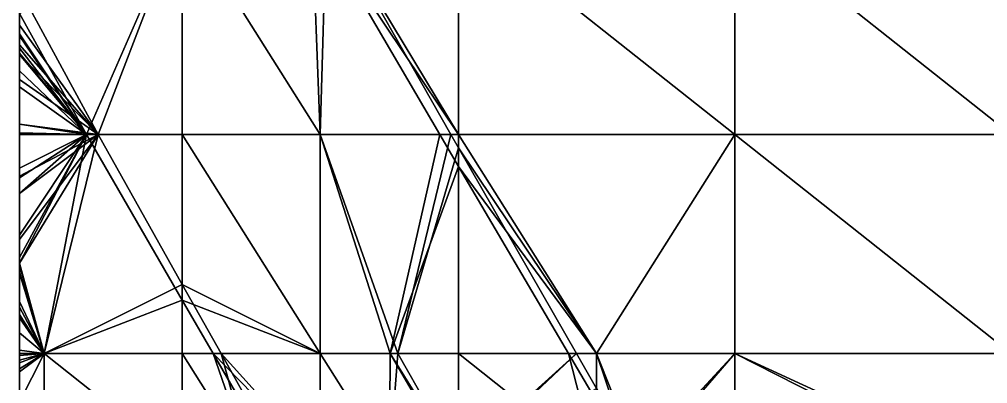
# Model space of a CAD drawing. Extents: x 376891 to 377036, y 6958800 to 6959083.
# Drawn here: x 376891.1 to 376947.2, y 6958841.9 to 6958863 of the extents above; entities that cross this region are included whole.
import ezdxf

# ---------------------------------------------------------------- set-up
doc = ezdxf.new("R2010")
doc.units = 0
doc.layers.add('FM2', color=7, linetype='CONTINUOUS')

msp = doc.modelspace()

# ---------------------------------------------------------------- linework, layer by layer
at = {"layer": 'FM2'}
for points in [[(376895.677, 6958856.323, 245.85), (376900.548, 6958869.022, 251.809), (376891.119, 6958864.747, 245.942)], [(376891.119, 6958863.339, 245.942), (376900.548, 6958869.022, 252.233), (376895.002, 6958856.323, 245.85)], [(376900.548, 6958869.022, 252.233), (376900.548, 6958856.323, 248.594), (376895.002, 6958856.323, 245.85)], [(376895.677, 6958856.323, 245.85), (376900.548, 6958856.323, 248.268), (376900.548, 6958869.022, 251.809)], [(376900.548, 6958869.022, 251.809), (376900.548, 6958856.323, 248.268), (376908.548, 6958856.323, 252.216)], [(376908.911, 6958869.022, 255.93), (376900.548, 6958869.022, 251.809), (376908.548, 6958856.323, 252.216)], [(376908.548, 6958856.323, 252.535), (376900.548, 6958856.323, 248.594), (376900.548, 6958869.022, 252.233)], [(376908.548, 6958856.323, 252.535), (376900.548, 6958869.022, 252.233), (376908.058, 6958869.022, 255.93)], [(376908.058, 6958869.022, 255.93), (376915.465, 6958856.323, 255.93), (376908.548, 6958856.323, 252.535)], [(376908.058, 6958869.022, 255.93), (376916.548, 6958869.022, 260.106), (376916.548, 6958856.323, 256.461)], [(376916.548, 6958856.323, 256.461), (376915.465, 6958856.323, 255.93), (376908.058, 6958869.022, 255.93)], [(376908.548, 6958856.323, 252.216), (376916.113, 6958856.323, 255.93), (376908.911, 6958869.022, 255.93)], [(376916.548, 6958856.323, 256.143), (376916.548, 6958869.022, 259.69), (376908.911, 6958869.022, 255.93)], [(376908.911, 6958869.022, 255.93), (376916.113, 6958856.323, 255.93), (376916.548, 6958856.323, 256.143)], [(376932.548, 6958856.323, 263.962), (376932.548, 6958869.022, 267.544), (376916.548, 6958869.022, 259.69)], [(376916.548, 6958869.022, 259.69), (376916.548, 6958856.323, 256.143), (376932.548, 6958856.323, 263.962)], [(376916.548, 6958869.022, 260.106), (376932.548, 6958869.022, 267.961), (376932.548, 6958856.323, 264.287)], [(376932.548, 6958856.323, 264.287), (376916.548, 6958856.323, 256.461), (376916.548, 6958869.022, 260.106)], [(376948.548, 6958856.323, 271.774), (376948.548, 6958869.022, 275.411), (376932.548, 6958869.022, 267.544)], [(376932.548, 6958869.022, 267.544), (376932.548, 6958856.323, 263.962), (376948.548, 6958856.323, 271.774)], [(376932.548, 6958869.022, 267.961), (376948.548, 6958869.022, 275.83), (376948.548, 6958856.323, 272.109)], [(376948.548, 6958856.323, 272.109), (376932.548, 6958856.323, 264.287), (376932.548, 6958869.022, 267.961)], [(376891.119, 6958862.663, 245.36), (376891.119, 6958864.747, 245.942), (376891.119, 6958863.339, 245.942)], [(376891.119, 6958862.663, 245.36), (376895.677, 6958856.323, 245.85), (376891.119, 6958864.747, 245.942)], [(376891.119, 6958863.339, 245.942), (376891.119, 6958862.156, 245.602), (376891.119, 6958862.663, 245.36)], [(376891.119, 6958863.339, 245.942), (376895.002, 6958856.323, 245.85), (376891.119, 6958862.156, 245.602)], [(376891.119, 6958862.156, 245.602), (376891.119, 6958862.046, 245.571), (376891.119, 6958862.663, 245.36)], [(376891.119, 6958862.663, 245.36), (376891.119, 6958862.046, 245.571), (376891.119, 6958861.523, 245.042)], [(376895.677, 6958856.323, 245.85), (376891.119, 6958862.663, 245.36), (376891.119, 6958861.523, 245.042)], [(376891.119, 6958862.156, 245.602), (376895.002, 6958856.323, 245.85), (376891.119, 6958862.046, 245.571)], [(376891.119, 6958862.046, 245.571), (376891.119, 6958861.323, 245.364), (376891.119, 6958861.523, 245.042)], [(376895.002, 6958856.323, 245.85), (376891.119, 6958861.323, 245.364), (376891.119, 6958862.046, 245.571)], [(376891.119, 6958861.523, 245.042), (376891.119, 6958861.323, 245.364), (376891.119, 6958861.04, 245.283)], [(376891.119, 6958860.964, 244.885), (376891.119, 6958861.523, 245.042), (376891.119, 6958861.04, 245.283)], [(376891.119, 6958860.964, 244.885), (376895.677, 6958856.323, 245.85), (376891.119, 6958861.523, 245.042)], [(376895.002, 6958856.323, 245.85), (376891.119, 6958861.04, 245.283), (376891.119, 6958861.323, 245.364)], [(376891.119, 6958860.964, 244.885), (376891.119, 6958861.04, 245.283), (376891.119, 6958860.964, 245.261)], [(376895.002, 6958856.323, 245.85), (376891.119, 6958860.964, 245.261), (376891.119, 6958861.04, 245.283)], [(376891.119, 6958860.964, 244.885), (376891.119, 6958860.964, 245.261), (376891.119, 6958860.015, 244.988)], [(376891.119, 6958860.964, 244.885), (376891.119, 6958860.015, 244.988), (376891.119, 6958859.506, 244.477)], [(376891.119, 6958859.506, 244.477), (376895.677, 6958856.323, 245.85), (376891.119, 6958860.964, 244.885)], [(376895.002, 6958856.323, 245.85), (376891.119, 6958860.015, 244.988), (376891.119, 6958860.964, 245.261)], [(376891.119, 6958860.015, 244.988), (376891.119, 6958859.08, 244.719), (376891.119, 6958859.506, 244.477)], [(376895.002, 6958856.323, 245.85), (376891.119, 6958859.08, 244.719), (376891.119, 6958860.015, 244.988)], [(376891.119, 6958859.506, 244.477), (376891.119, 6958859.08, 244.719), (376891.119, 6958856.931, 243.754)], [(376891.119, 6958856.931, 243.754), (376895.677, 6958856.323, 245.85), (376891.119, 6958859.506, 244.477)], [(376891.119, 6958859.08, 244.719), (376891.119, 6958856.931, 244.101), (376891.119, 6958856.931, 243.754)], [(376891.119, 6958859.08, 244.719), (376895.002, 6958856.323, 245.85), (376891.119, 6958856.931, 244.101)], [(376891.119, 6958856.931, 243.754), (376891.119, 6958856.931, 244.101), (376891.119, 6958856.418, 243.954)], [(376891.119, 6958856.931, 243.754), (376891.119, 6958856.418, 243.954), (376891.119, 6958856.323, 243.584)], [(376891.119, 6958856.323, 243.584), (376895.677, 6958856.323, 245.85), (376891.119, 6958856.931, 243.754)], [(376895.002, 6958856.323, 245.85), (376891.119, 6958856.418, 243.954), (376891.119, 6958856.931, 244.101)], [(376891.119, 6958856.323, 243.584), (376891.119, 6958856.418, 243.954), (376891.119, 6958856.323, 243.926)], [(376895.002, 6958856.323, 245.85), (376891.119, 6958856.323, 243.926), (376891.119, 6958856.418, 243.954)], [(376891.119, 6958856.323, 243.584), (376891.119, 6958856.323, 243.926), (376891.119, 6958854.37, 243.367)], [(376891.119, 6958856.323, 243.584), (376891.119, 6958854.37, 243.367), (376891.119, 6958853.918, 242.913)], [(376891.119, 6958848.866, 241.503), (376895.677, 6958856.323, 245.85), (376891.119, 6958850.245, 241.888)], [(376891.119, 6958850.245, 241.888), (376895.677, 6958856.323, 245.85), (376891.119, 6958852.898, 242.628)], [(376891.119, 6958853.918, 242.913), (376895.677, 6958856.323, 245.85), (376891.119, 6958856.323, 243.584)], [(376891.119, 6958852.898, 242.628), (376895.677, 6958856.323, 245.85), (376891.119, 6958853.918, 242.913)], [(376892.548, 6958843.623, 240.75), (376895.677, 6958856.323, 245.85), (376891.119, 6958848.866, 241.503)], [(376891.119, 6958852.898, 242.946), (376895.002, 6958856.323, 245.85), (376891.119, 6958850.485, 242.255)], [(376895.002, 6958856.323, 245.85), (376892.548, 6958843.623, 240.998), (376891.119, 6958848.866, 241.791)], [(376895.002, 6958856.323, 245.85), (376891.119, 6958848.866, 241.791), (376891.119, 6958849.202, 241.888)], [(376895.002, 6958856.323, 245.85), (376891.119, 6958849.202, 241.888), (376891.119, 6958850.485, 242.255)], [(376891.119, 6958853.818, 243.209), (376891.119, 6958854.37, 243.367), (376895.002, 6958856.323, 245.85)], [(376891.119, 6958856.323, 243.926), (376895.002, 6958856.323, 245.85), (376891.119, 6958854.37, 243.367)], [(376891.119, 6958852.898, 242.946), (376891.119, 6958853.818, 243.209), (376895.002, 6958856.323, 245.85)], [(376900.548, 6958847.626, 245.85), (376895.677, 6958856.323, 245.85), (376892.548, 6958843.623, 240.75)], [(376892.548, 6958843.623, 240.998), (376895.002, 6958856.323, 245.85), (376900.548, 6958846.717, 245.85)], [(376895.002, 6958856.323, 245.85), (376900.548, 6958856.323, 248.594), (376900.548, 6958846.717, 245.85)], [(376900.548, 6958847.626, 245.85), (376900.548, 6958856.323, 248.268), (376895.677, 6958856.323, 245.85)], [(376908.548, 6958843.623, 248.691), (376908.548, 6958856.323, 252.216), (376900.548, 6958856.323, 248.268)], [(376908.548, 6958843.623, 248.691), (376900.548, 6958856.323, 248.268), (376900.548, 6958847.626, 245.85)], [(376900.548, 6958856.323, 248.594), (376908.548, 6958856.323, 252.535), (376908.548, 6958843.623, 248.911)], [(376900.548, 6958846.717, 245.85), (376900.548, 6958856.323, 248.594), (376908.548, 6958843.623, 248.911)], [(376908.548, 6958856.323, 252.216), (376908.548, 6958843.623, 248.691), (376913.038, 6958843.623, 250.89)], [(376916.113, 6958856.323, 255.93), (376908.548, 6958856.323, 252.216), (376913.038, 6958843.623, 250.89)], [(376912.589, 6958843.623, 250.89), (376908.548, 6958843.623, 248.911), (376908.548, 6958856.323, 252.535)], [(376912.589, 6958843.623, 250.89), (376908.548, 6958856.323, 252.535), (376915.465, 6958856.323, 255.93)], [(376912.589, 6958843.623, 250.89), (376915.465, 6958856.323, 255.93), (376916.548, 6958854.468, 255.93)], [(376916.548, 6958855.557, 255.93), (376916.113, 6958856.323, 255.93), (376913.038, 6958843.623, 250.89)], [(376915.465, 6958856.323, 255.93), (376916.548, 6958856.323, 256.461), (376916.548, 6958854.468, 255.93)], [(376916.548, 6958855.557, 255.93), (376916.548, 6958856.323, 256.143), (376916.113, 6958856.323, 255.93)], [(376916.548, 6958856.323, 256.143), (376916.548, 6958855.557, 255.93), (376924.548, 6958843.623, 256.496)], [(376932.548, 6958856.323, 263.962), (376916.548, 6958856.323, 256.143), (376924.548, 6958843.623, 256.496)], [(376924.548, 6958843.623, 256.724), (376916.548, 6958854.468, 255.93), (376916.548, 6958856.323, 256.461)], [(376924.548, 6958843.623, 256.724), (376916.548, 6958856.323, 256.461), (376932.548, 6958856.323, 264.287)], [(376924.548, 6958843.623, 256.496), (376932.548, 6958843.623, 260.373), (376932.548, 6958856.323, 263.962)], [(376932.548, 6958856.323, 264.287), (376932.548, 6958843.623, 260.611), (376924.548, 6958843.623, 256.724)], [(376948.548, 6958843.623, 268.129), (376948.548, 6958856.323, 271.774), (376932.548, 6958856.323, 263.962)], [(376932.548, 6958856.323, 263.962), (376932.548, 6958843.623, 260.373), (376948.548, 6958843.623, 268.129)], [(376932.548, 6958856.323, 264.287), (376948.548, 6958856.323, 272.109), (376948.548, 6958843.623, 268.387)], [(376948.548, 6958843.623, 268.387), (376932.548, 6958843.623, 260.611), (376932.548, 6958856.323, 264.287)], [(376913.038, 6958843.623, 250.89), (376916.548, 6958843.623, 252.607), (376916.548, 6958855.557, 255.93)], [(376923.382, 6958843.623, 255.93), (376916.548, 6958855.557, 255.93), (376916.548, 6958843.623, 252.607)], [(376916.548, 6958855.557, 255.93), (376923.382, 6958843.623, 255.93), (376924.548, 6958843.623, 256.496)], [(376891.119, 6958854.37, 243.367), (376891.119, 6958853.818, 243.209), (376891.119, 6958853.918, 242.913)], [(376916.548, 6958854.468, 255.93), (376916.548, 6958843.623, 252.827), (376912.589, 6958843.623, 250.89)], [(376916.548, 6958843.623, 252.827), (376916.548, 6958854.468, 255.93), (376922.917, 6958843.623, 255.93)], [(376924.548, 6958843.623, 256.724), (376922.917, 6958843.623, 255.93), (376916.548, 6958854.468, 255.93)], [(376891.119, 6958853.818, 243.209), (376891.119, 6958852.898, 242.946), (376891.119, 6958853.918, 242.913)], [(376891.119, 6958852.898, 242.946), (376891.119, 6958852.898, 242.628), (376891.119, 6958853.918, 242.913)], [(376891.119, 6958852.898, 242.946), (376891.119, 6958850.485, 242.255), (376891.119, 6958852.898, 242.628)], [(376891.119, 6958850.485, 242.255), (376891.119, 6958850.245, 241.888), (376891.119, 6958852.898, 242.628)], [(376891.119, 6958850.485, 242.255), (376891.119, 6958849.202, 241.888), (376891.119, 6958850.245, 241.888)], [(376891.119, 6958850.245, 241.888), (376891.119, 6958849.202, 241.888), (376891.119, 6958848.866, 241.503)], [(376891.119, 6958848.866, 241.503), (376891.119, 6958849.202, 241.888), (376891.119, 6958848.866, 241.791)], [(376891.119, 6958848.866, 241.791), (376891.119, 6958848.732, 241.753), (376891.119, 6958848.866, 241.503)], [(376891.119, 6958848.732, 241.753), (376891.119, 6958848.336, 241.355), (376891.119, 6958848.866, 241.503)], [(376891.119, 6958848.336, 241.355), (376892.548, 6958843.623, 240.75), (376891.119, 6958848.866, 241.503)], [(376891.119, 6958848.866, 241.791), (376892.548, 6958843.623, 240.998), (376891.119, 6958848.732, 241.753)], [(376891.119, 6958848.732, 241.753), (376891.119, 6958848.286, 241.625), (376891.119, 6958848.336, 241.355)], [(376891.119, 6958848.732, 241.753), (376892.548, 6958843.623, 240.998), (376891.119, 6958848.286, 241.625)], [(376891.119, 6958848.286, 241.625), (376891.119, 6958846.647, 240.884), (376891.119, 6958848.336, 241.355)], [(376891.119, 6958846.647, 240.884), (376892.548, 6958843.623, 240.75), (376891.119, 6958848.336, 241.355)], [(376891.119, 6958848.286, 241.625), (376891.119, 6958846.647, 241.156), (376891.119, 6958846.647, 240.884)], [(376891.119, 6958848.286, 241.625), (376892.548, 6958843.623, 240.998), (376891.119, 6958846.647, 241.156)], [(376892.548, 6958843.623, 240.75), (376900.548, 6958843.623, 244.737), (376900.548, 6958847.626, 245.85)], [(376902.797, 6958843.623, 245.85), (376900.548, 6958847.626, 245.85), (376900.548, 6958843.623, 244.737)], [(376900.548, 6958847.626, 245.85), (376902.797, 6958843.623, 245.85), (376908.548, 6958843.623, 248.691)], [(376891.119, 6958846.647, 240.884), (376891.119, 6958846.647, 241.156), (376891.119, 6958846.323, 241.063)], [(376891.119, 6958846.323, 241.063), (376891.119, 6958845.891, 240.673), (376891.119, 6958846.647, 240.884)], [(376891.119, 6958845.891, 240.673), (376892.548, 6958843.623, 240.75), (376891.119, 6958846.647, 240.884)], [(376892.548, 6958843.623, 240.998), (376891.119, 6958846.323, 241.063), (376891.119, 6958846.647, 241.156)], [(376891.119, 6958845.891, 240.673), (376891.119, 6958846.323, 241.063), (376891.119, 6958845.891, 240.94)], [(376892.548, 6958843.623, 240.998), (376891.119, 6958845.891, 240.94), (376891.119, 6958846.323, 241.063)], [(376900.548, 6958846.717, 245.85), (376900.548, 6958843.623, 244.966), (376892.548, 6958843.623, 240.998)], [(376900.548, 6958843.623, 244.966), (376900.548, 6958846.717, 245.85), (376902.338, 6958843.623, 245.85)], [(376908.548, 6958843.623, 248.911), (376902.338, 6958843.623, 245.85), (376900.548, 6958846.717, 245.85)], [(376891.119, 6958845.891, 240.673), (376891.119, 6958845.705, 240.886), (376891.119, 6958844.833, 240.375)], [(376891.119, 6958845.891, 240.94), (376891.119, 6958845.705, 240.886), (376891.119, 6958845.891, 240.673)], [(376891.119, 6958844.833, 240.375), (376892.548, 6958843.623, 240.75), (376891.119, 6958845.891, 240.673)], [(376891.119, 6958845.891, 240.94), (376892.548, 6958843.623, 240.998), (376891.119, 6958845.705, 240.886)], [(376891.119, 6958844.833, 240.375), (376891.119, 6958845.705, 240.886), (376891.119, 6958844.833, 240.635)], [(376892.548, 6958843.623, 240.998), (376891.119, 6958844.833, 240.635), (376891.119, 6958845.705, 240.886)], [(376891.119, 6958844.833, 240.375), (376891.119, 6958844.833, 240.635), (376891.119, 6958843.826, 240.346)], [(376891.119, 6958844.833, 240.375), (376891.119, 6958843.826, 240.346), (376891.119, 6958843.623, 240.035)], [(376892.548, 6958843.623, 240.75), (376891.119, 6958844.833, 240.375), (376891.119, 6958843.623, 240.035)], [(376892.548, 6958843.623, 240.998), (376891.119, 6958843.826, 240.346), (376891.119, 6958844.833, 240.635)], [(376891.119, 6958843.623, 240.035), (376891.119, 6958843.826, 240.346), (376891.119, 6958843.623, 240.287)], [(376892.548, 6958843.623, 240.998), (376891.119, 6958843.623, 240.287), (376891.119, 6958843.826, 240.346)], [(376891.119, 6958843.623, 240.287), (376891.119, 6958843.509, 240.255), (376891.119, 6958843.623, 240.035)], [(376891.119, 6958843.509, 240.255), (376891.119, 6958843.245, 239.929), (376891.119, 6958843.623, 240.035)], [(376891.119, 6958842.745, 239.789), (376892.548, 6958843.623, 240.75), (376891.119, 6958843.245, 239.929)], [(376891.119, 6958840.8, 239.243), (376892.548, 6958843.623, 240.75), (376891.119, 6958842.745, 239.789)], [(376892.548, 6958837.274, 238.968), (376892.548, 6958843.623, 240.75), (376891.119, 6958840.8, 239.243)], [(376892.548, 6958843.623, 240.75), (376891.119, 6958843.623, 240.035), (376891.119, 6958843.245, 239.929)], [(376891.119, 6958843.245, 240.179), (376892.548, 6958843.623, 240.998), (376891.119, 6958843.088, 240.134)], [(376892.548, 6958843.623, 240.998), (376891.119, 6958842.565, 239.983), (376891.119, 6958843.088, 240.134)], [(376891.119, 6958842.565, 239.983), (376892.548, 6958843.623, 240.998), (376891.119, 6958840.8, 239.477)], [(376892.548, 6958843.623, 240.998), (376892.548, 6958837.274, 239.175), (376891.119, 6958840.8, 239.477)], [(376892.548, 6958843.623, 240.998), (376891.119, 6958843.509, 240.255), (376891.119, 6958843.623, 240.287)], [(376892.548, 6958843.623, 240.998), (376891.119, 6958843.245, 240.179), (376891.119, 6958843.509, 240.255)], [(376891.119, 6958843.509, 240.255), (376891.119, 6958843.245, 240.179), (376891.119, 6958843.245, 239.929)], [(376900.548, 6958837.274, 242.97), (376900.548, 6958843.623, 244.737), (376892.548, 6958843.623, 240.75)], [(376892.548, 6958843.623, 240.75), (376892.548, 6958837.274, 238.968), (376900.548, 6958837.274, 242.97)], [(376892.548, 6958843.623, 240.998), (376900.548, 6958843.623, 244.966), (376900.548, 6958837.274, 243.153)], [(376900.548, 6958837.274, 243.153), (376892.548, 6958837.274, 239.175), (376892.548, 6958843.623, 240.998)], [(376900.548, 6958843.623, 244.737), (376900.548, 6958837.274, 242.97), (376904.548, 6958837.274, 244.957)], [(376902.797, 6958843.623, 245.85), (376900.548, 6958843.623, 244.737), (376904.548, 6958837.274, 244.957)], [(376904.548, 6958837.274, 245.132), (376900.548, 6958837.274, 243.153), (376900.548, 6958843.623, 244.966)], [(376904.548, 6958837.274, 245.132), (376900.548, 6958843.623, 244.966), (376902.338, 6958843.623, 245.85)], [(376902.338, 6958843.623, 245.85), (376906.004, 6958837.274, 245.85), (376904.548, 6958837.274, 245.132)], [(376902.338, 6958843.623, 245.85), (376908.548, 6958843.623, 248.911), (376908.548, 6958837.274, 247.103)], [(376908.548, 6958837.274, 247.103), (376906.004, 6958837.274, 245.85), (376902.338, 6958843.623, 245.85)], [(376904.548, 6958837.274, 244.957), (376906.354, 6958837.274, 245.85), (376902.797, 6958843.623, 245.85)], [(376908.548, 6958837.274, 246.933), (376908.548, 6958843.623, 248.691), (376902.797, 6958843.623, 245.85)], [(376902.797, 6958843.623, 245.85), (376906.354, 6958837.274, 245.85), (376908.548, 6958837.274, 246.933)], [(376908.548, 6958843.623, 248.691), (376908.548, 6958837.274, 246.933), (376912.548, 6958837.274, 248.892)], [(376913.038, 6958843.623, 250.89), (376908.548, 6958843.623, 248.691), (376912.548, 6958837.274, 248.892)], [(376912.548, 6958837.274, 249.061), (376908.548, 6958837.274, 247.103), (376908.548, 6958843.623, 248.911)], [(376912.548, 6958837.274, 249.061), (376908.548, 6958843.623, 248.911), (376912.589, 6958843.623, 250.89)], [(376916.548, 6958837.448, 250.89), (376913.038, 6958843.623, 250.89), (376912.548, 6958837.274, 248.892)], [(376912.589, 6958843.623, 250.89), (376916.294, 6958837.274, 250.89), (376912.548, 6958837.274, 249.061)], [(376912.589, 6958843.623, 250.89), (376916.548, 6958843.623, 252.827), (376916.548, 6958837.274, 251.014)], [(376916.548, 6958837.274, 251.014), (376916.294, 6958837.274, 250.89), (376912.589, 6958843.623, 250.89)], [(376916.548, 6958837.448, 250.89), (376916.548, 6958843.623, 252.607), (376913.038, 6958843.623, 250.89)], [(376923.382, 6958843.623, 255.93), (376916.548, 6958843.623, 252.607), (376916.548, 6958837.448, 250.89)], [(376923.382, 6958843.623, 255.93), (376916.548, 6958837.448, 250.89), (376916.648, 6958837.274, 250.89)], [(376924.548, 6958837.274, 254.899), (376916.548, 6958837.274, 251.014), (376916.548, 6958843.623, 252.827)], [(376916.548, 6958843.623, 252.827), (376922.917, 6958843.623, 255.93), (376924.548, 6958837.274, 254.899)], [(376924.548, 6958841.605, 255.93), (376923.382, 6958843.623, 255.93), (376916.648, 6958837.274, 250.89)], [(376922.917, 6958843.623, 255.93), (376924.548, 6958840.862, 255.93), (376924.548, 6958837.274, 254.899)], [(376922.917, 6958843.623, 255.93), (376924.548, 6958843.623, 256.724), (376924.548, 6958840.862, 255.93)], [(376924.548, 6958841.605, 255.93), (376924.548, 6958843.623, 256.496), (376923.382, 6958843.623, 255.93)], [(376924.548, 6958843.623, 256.496), (376924.548, 6958841.605, 255.93), (376927.065, 6958837.274, 255.93)], [(376932.548, 6958843.623, 260.373), (376924.548, 6958843.623, 256.496), (376927.065, 6958837.274, 255.93)], [(376926.677, 6958837.274, 255.93), (376924.548, 6958840.862, 255.93), (376924.548, 6958843.623, 256.724)], [(376926.677, 6958837.274, 255.93), (376924.548, 6958843.623, 256.724), (376932.548, 6958843.623, 260.611)], [(376926.677, 6958837.274, 255.93), (376932.548, 6958843.623, 260.611), (376932.548, 6958830.924, 256.938)], [(376932.548, 6958830.924, 256.778), (376932.548, 6958843.623, 260.373), (376927.065, 6958837.274, 255.93)], [(376932.548, 6958843.623, 260.373), (376932.548, 6958830.924, 256.778), (376948.548, 6958836.243, 266.009)], [(376948.548, 6958836.243, 266.009), (376948.548, 6958843.623, 268.129), (376932.548, 6958843.623, 260.373)], [(376948.548, 6958835.496, 266.009), (376932.548, 6958830.924, 256.938), (376932.548, 6958843.623, 260.611)], [(376932.548, 6958843.623, 260.611), (376948.548, 6958843.623, 268.387), (376948.548, 6958835.496, 266.009)], [(376891.119, 6958843.245, 240.179), (376891.119, 6958843.088, 240.134), (376891.119, 6958843.245, 239.929)], [(376891.119, 6958843.088, 240.134), (376891.119, 6958842.745, 239.789), (376891.119, 6958843.245, 239.929)], [(376891.119, 6958843.088, 240.134), (376891.119, 6958842.565, 239.983), (376891.119, 6958842.745, 239.789)], [(376891.119, 6958842.745, 239.789), (376891.119, 6958842.565, 239.983), (376891.119, 6958840.8, 239.243)], [(376891.119, 6958842.565, 239.983), (376891.119, 6958840.8, 239.477), (376891.119, 6958840.8, 239.243)]]:
    msp.add_3dface(points, dxfattribs=at)

doc.saveas('drawing.dxf')
